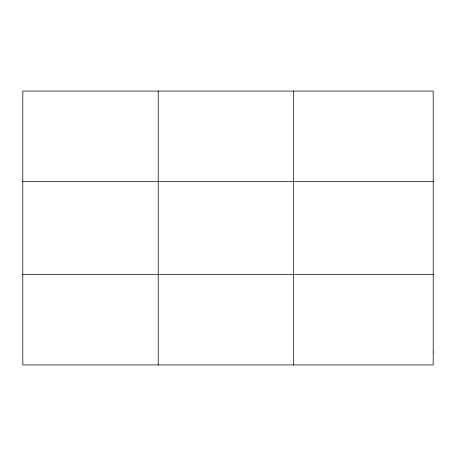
<?xml version="1.0" encoding="UTF-8"?>
<svg xmlns="http://www.w3.org/2000/svg" width="456" height="456" viewBox="0 0 456 456"><rect width="100%" height="100%" fill="white"/><g stroke="black" fill="none" stroke-linecap="round" stroke-linejoin="round"><path stroke-width="0.68" d="M158.232 91.069L158.232 364.931M293.664 91.069L293.664 364.931M22.8 181.442L433.2 181.442M22.8 274.558L433.2 274.558M433.2 352.021L433.2 364.931L22.8 364.931L22.8 91.069L433.2 91.069L433.2 352.021"/></g></svg>
